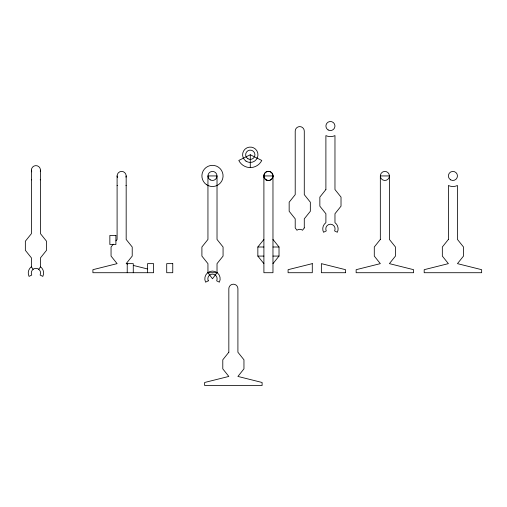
<?xml version="1.0" encoding="UTF-8"?>
<svg xmlns="http://www.w3.org/2000/svg" width="507" height="507" viewBox="0 0 507 507"><rect width="100%" height="100%" fill="white"/><g stroke="black" fill="none" stroke-linecap="round" stroke-linejoin="round"><path stroke-width="0.76" d="M38.728 269.261L40.471 266.935L40.471 257.867L46.524 250.306L46.524 241.231L40.471 233.67L40.471 170.156M217.021 272.715L212.484 278.761L207.946 272.715L207.946 263.64L201.9 256.079L201.9 247.004L207.946 239.443L207.946 175.935L217.021 175.935L217.021 239.443L223.067 247.004L223.067 256.079L217.021 263.64L217.021 272.715L207.946 272.715M113.321 244.171L111.052 247.004L111.052 256.079L117.098 263.64L92.908 269.686L92.908 272.715L153.596 272.715L153.596 263.64L147.55 263.64L147.55 272.715M115.964 240.863L117.098 239.443L117.098 175.935M263.9 263.64L257.848 256.079L257.848 247.004L263.9 239.443M272.969 263.64L279.021 256.079L279.021 247.004L272.969 239.443M250.287 154.762L238.797 160.453A12.827 12.827 0 0 0 261.783 160.453L250.287 154.762L250.287 167.589M257.848 247.004L263.9 247.004M272.969 247.004L279.021 247.004M257.848 256.079L263.9 256.079M272.969 256.079L279.021 256.079M127.682 264.02L126.173 263.64L132.219 256.079L132.219 247.004L126.173 239.443L126.173 175.935M133.734 265.529L147.341 268.932M33.139 269.261L31.396 266.935L31.396 257.867L25.35 250.306L25.35 241.231L31.396 233.67L31.396 170.156M133.278 272.715L133.278 263.64L127.225 263.64L127.225 272.715M117.415 177.602A4.538 4.538 0 0 1 121.414 171.404A4.538 4.538 0 0 1 125.996 177.184M126.173 185.499A10.584 10.584 0 0 1 125.894 185.625M117.383 185.625A10.584 10.584 0 0 1 117.098 185.499M31.719 171.829A4.538 4.538 0 0 1 35.712 165.624A4.538 4.538 0 0 1 40.294 171.404M40.471 266.783A7.681 7.681 0 0 1 42.822 276.391L40.11 275.054A4.658 4.658 0 0 0 35.934 268.33A4.658 4.658 0 0 0 31.764 275.054L29.051 276.391A7.681 7.681 0 0 1 31.396 266.783M40.471 179.719A10.584 10.584 0 0 1 40.192 179.852M31.681 179.852A10.584 10.584 0 0 1 31.396 179.719M304.282 227.916L302.54 230.235A4.658 4.658 0 0 0 296.95 230.235L295.213 227.916L295.213 218.84L289.161 211.28L289.161 202.204L295.213 194.644L295.213 131.136A4.538 4.538 0 0 1 299.745 126.598A4.538 4.538 0 0 1 304.282 131.136L304.282 194.644L310.335 202.204L310.335 211.28L304.282 218.84L304.282 227.916M325.893 189.542L319.847 197.103L319.847 206.178L325.893 213.739L325.893 222.662A7.681 7.681 0 0 0 323.548 232.269L326.261 230.926A4.658 4.658 0 0 1 330.431 224.202A4.658 4.658 0 0 1 334.607 230.926L337.32 232.269A7.681 7.681 0 0 0 334.969 222.662L334.969 213.739L341.021 206.178L341.021 197.103L334.969 189.542L334.969 135.597A10.584 10.584 0 0 1 325.893 135.597L325.893 189.542M228.834 352.238L222.788 359.799L222.788 368.874L228.834 376.435L204.638 382.481L204.638 385.504L262.106 385.504L262.106 382.481L237.91 376.435L243.956 368.874L243.956 359.799L237.91 352.238L237.91 288.724A4.538 4.538 0 0 0 233.372 284.193A4.538 4.538 0 0 0 228.834 288.724L228.834 352.238M380.332 239.443L374.286 247.004L374.286 256.079L380.332 263.64L356.142 269.686L356.142 272.715L413.604 272.715L413.604 269.686L389.408 263.64L395.454 256.079L395.454 247.004L389.408 239.443L389.408 175.935A4.538 4.538 0 0 0 382.601 172.006A4.538 4.538 0 0 0 382.601 179.865A4.538 4.538 0 0 0 389.408 175.935L380.332 175.935L380.332 239.443M448.384 239.443L442.332 247.004L442.332 256.079L448.384 263.64L424.188 269.686L424.188 272.715L481.65 272.715L481.65 269.686L457.453 263.64L463.506 256.079L463.506 247.004L457.453 239.443L457.453 185.499A10.584 10.584 0 0 1 448.384 185.499L448.384 239.443M208.307 280.827L205.601 282.171A7.681 7.681 0 0 1 212.484 271.08A7.681 7.681 0 0 1 219.366 282.171L216.654 280.827A4.658 4.658 0 0 0 212.484 274.103A4.658 4.658 0 0 0 208.307 280.827M312.287 263.64L288.09 269.686L288.09 272.715L312.287 272.715L312.287 263.64M272.969 175.935L263.9 175.935L263.9 272.715L272.969 272.715L272.969 175.935A4.538 4.538 0 0 0 266.162 172.006A4.538 4.538 0 0 0 266.162 179.865A4.538 4.538 0 0 0 272.969 175.935M115.9 235.432L109.854 235.432L109.854 244.507L115.9 244.507L115.9 235.432M172.754 263.64L166.708 263.64L166.708 272.715L172.754 272.715L172.754 263.64M345.552 272.715L321.362 272.715L321.362 263.64L345.552 269.686L345.552 272.715M450.653 179.865A4.538 4.538 0 0 0 457.453 175.935A4.538 4.538 0 0 0 450.653 172.006A4.538 4.538 0 0 0 450.653 179.865M210.215 179.865A4.538 4.538 0 0 0 217.021 175.935A4.538 4.538 0 0 0 210.215 172.006A4.538 4.538 0 0 0 210.215 179.865M266.105 179.966A4.658 4.658 0 0 0 273.089 175.935A4.658 4.658 0 0 0 266.105 171.898A4.658 4.658 0 0 0 266.105 179.966M247.961 158.799A4.658 4.658 0 0 0 254.945 154.762A4.658 4.658 0 0 0 247.961 150.731A4.658 4.658 0 0 0 247.961 158.799M245.984 161.125A7.681 7.681 0 0 0 257.949 155.313A7.681 7.681 0 0 0 246.928 147.854A7.681 7.681 0 0 0 245.984 161.125M206.552 184.7A10.584 10.584 0 0 0 223.042 176.69A10.584 10.584 0 0 0 207.857 166.41A10.584 10.584 0 0 0 206.552 184.7M328.162 129.963A4.538 4.538 0 0 0 334.969 126.034A4.538 4.538 0 0 0 328.162 122.105A4.538 4.538 0 0 0 328.162 129.963"/></g></svg>
